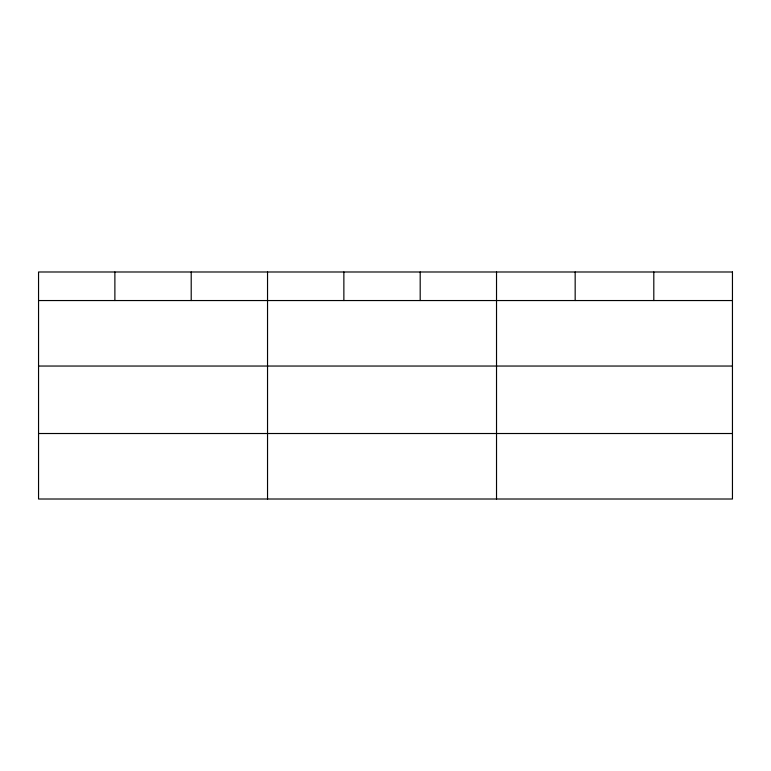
<?xml version="1.0" encoding="UTF-8"?>
<svg xmlns="http://www.w3.org/2000/svg" width="771" height="771" viewBox="0 0 771 771"><rect width="100%" height="100%" fill="white"/><g stroke="black" fill="none" stroke-linecap="round" stroke-linejoin="round"><path stroke-width="1.16" d="M38.55 300.545L732.45 300.545M38.55 366.042L732.45 366.042M38.55 433.514L732.45 433.514M653.808 271.99L653.808 300.545M575.166 271.99L575.166 300.545M496.524 271.99L496.524 499.01M420.195 271.99L420.195 300.545M343.866 271.99L343.866 300.545M267.537 271.99L267.537 499.01M191.208 271.99L191.208 300.545M114.879 271.99L114.879 300.545M732.45 271.99L38.55 271.99L38.55 499.01L732.45 499.01L732.45 271.99"/></g></svg>
